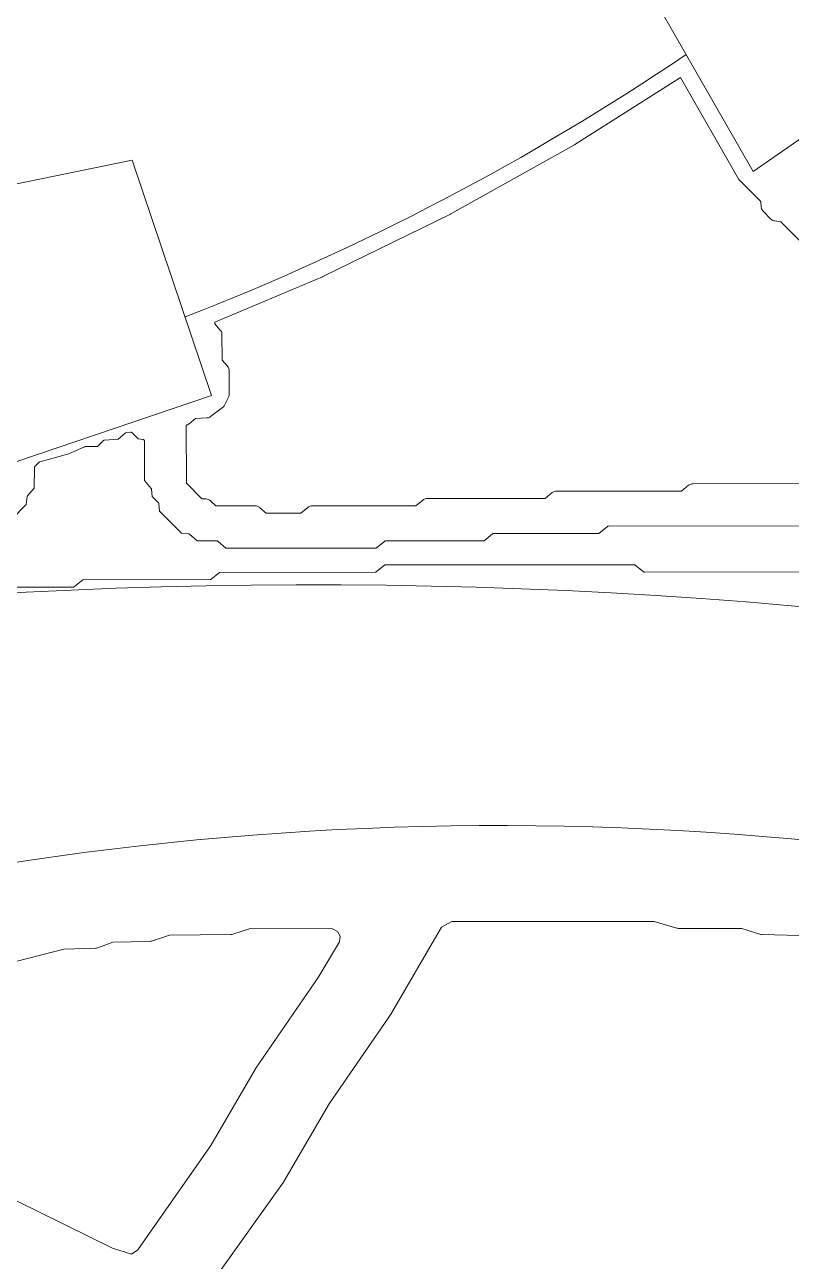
# Model space of a CAD drawing. Header units: inches. Extents: x 36 to 79.5, y 17.3 to 55.9.
# Drawn here: x 56.367 to 59.199, y 30.212 to 34.784 of the extents above; entities that cross this region are included whole.
import ezdxf

# ---------------------------------------------------------------- set-up
doc = ezdxf.new("R2010")
doc.units = ezdxf.units.IN
for name, color, linetype, lineweight in [('01_ORIGINAL_CAD', 7, 'CONTINUOUS', 20), ('02_APPROVED_PDF_OUTLINES', 7, 'CONTINUOUS', 15), ('03_ADDED_AREAS_SAME_COMPOSITION', 7, 'CONTINUOUS', 15)]:
    doc.layers.add(name, color=color, linetype=linetype, lineweight=lineweight)

msp = doc.modelspace()

# ---------------------------------------------------------------- linework, layer by layer
at = {"layer": '01_ORIGINAL_CAD'}
for points in [[(59.9983, 35.3223), (60.235, 35.0586), (61.8312, 36.8162), (61.9333, 37.4176, -0.214593), (63.5216, 35.6018, 0.212382), (64.1876, 33.5175, -0.642649), (62.1657, 32.1496, 0.132984), (51.6147, 31.858, -0.471407), (50.9129, 32.2446)], [(56.9594, 33.703, 0.056142), (58.8111, 34.6734)], [(53.6498, 30.945, -0.14301), (60.2429, 31.6303, -0.286424), (65.3601, 28.4306), (66.4807, 23.8898, -0.272091), (64.8996, 18.9541), (63.6613, 17.5325)]]:
    msp.add_lwpolyline(points, format="xyb", dxfattribs=at)
msp.add_lwpolyline([(58.564, 35.1056), (59.0582, 34.2414), (60.235, 35.0586), (59.5701, 35.7993), (58.564, 35.1056)], dxfattribs=at)
msp.add_lwpolyline([(55.5495, 34.0342), (56.7635, 34.2825), (57.0577, 33.4124), (55.766, 32.9757)], close=True, dxfattribs=at)
at = {"layer": '02_APPROVED_PDF_OUTLINES'}
for points in [[(59.4198, 33.0867), (58.8358, 33.0863), (58.8324, 33.086), (58.829, 33.0853), (58.8258, 33.0842), (58.8227, 33.0826), (58.82, 33.0806), (58.7941, 33.0594), (58.3315, 33.059), (58.3281, 33.0588), (58.3247, 33.0581), (58.3215, 33.0569), (58.3185, 33.0554), (58.3157, 33.0534), (58.2898, 33.0322), (57.8538, 33.0318), (57.8503, 33.0316), (57.847, 33.0309), (57.8437, 33.0297), (57.8407, 33.0282), (57.8379, 33.0262), (57.8121, 33.005), (57.4291, 33.0047), (57.4257, 33.0044), (57.4223, 33.0037), (57.4191, 33.0026), (57.4161, 33.001), (57.4133, 32.999), (57.3874, 32.9778), (57.2591, 32.9777), (57.2363, 32.9979), (57.2339, 32.9998), (57.2313, 33.0014), (57.2286, 33.0026), (57.2257, 33.0035), (57.2227, 33.0041), (57.2197, 33.0042), (57.0737, 33.0044), (57.0539, 33.0232), (57.0511, 33.0255), (57.0481, 33.0273), (57.0448, 33.0287), (57.0413, 33.0296), (57.0378, 33.0301), (57.0215, 33.0308), (56.9645, 33.0882), (56.9641, 33.3033), (56.9657, 33.3036), (56.969, 33.3048), (56.9722, 33.3064), (56.975, 33.3085), (56.9977, 33.3274), (57.0399, 33.3296), (57.0429, 33.3299), (57.0458, 33.3306), (57.0486, 33.3316), (57.0512, 33.333), (57.0537, 33.3347), (57.0983, 33.3686), (57.1012, 33.3711), (57.1036, 33.374), (57.1055, 33.3773), (57.1202, 33.4066), (57.1214, 33.4093), (57.1222, 33.4121), (57.1227, 33.415), (57.1229, 33.4179), (57.1227, 33.5042), (57.1225, 33.5078), (57.1217, 33.5113), (57.1204, 33.5146), (57.1187, 33.5178), (57.1165, 33.5206), (57.0964, 33.5437), (57.0959, 33.6385), (57.0957, 33.642), (57.0949, 33.6455), (57.0936, 33.6488), (57.0919, 33.652), (57.0897, 33.6548), (57.0696, 33.6778), (57.0696, 33.6843), (57.4673, 33.8519), (57.4686, 33.8525), (57.9406, 34.0833), (57.9418, 34.0839), (58.3985, 34.3398), (58.3997, 34.3405), (58.7903, 34.589), (59.0061, 34.2116), (59.008, 34.2089), (59.0101, 34.2064), (59.0866, 34.1295), (59.0884, 34.1096), (59.0889, 34.1062), (59.0899, 34.1029), (59.0913, 34.0998), (59.0932, 34.0969), (59.0954, 34.0943), (59.1238, 34.0652), (59.1263, 34.063), (59.129, 34.0612), (59.1319, 34.0597), (59.135, 34.0586), (59.1382, 34.0579), (59.1608, 34.0547), (59.2326, 33.9827)], [(56.267, 32.9035), (56.3723, 33.0098), (56.3763, 33.0391), (56.3764, 33.0397), (56.3765, 33.0402), (56.3767, 33.0407), (56.377, 33.0413), (56.3773, 33.0418), (56.3777, 33.0422), (56.4024, 33.0706), (56.4025, 33.1457), (56.4026, 33.1462), (56.4027, 33.1468), (56.4028, 33.1474), (56.403, 33.1479), (56.4032, 33.1485), (56.4035, 33.149), (56.4039, 33.1494), (56.4043, 33.1499), (56.4196, 33.1654), (56.4201, 33.1658), (56.4206, 33.1662), (56.4211, 33.1665), (56.4217, 33.1668), (56.4222, 33.167), (56.5299, 33.1974), (56.5879, 33.2229), (56.5884, 33.2232), (56.589, 33.2233), (56.5896, 33.2234), (56.5901, 33.2235), (56.6356, 33.2246), (56.6585, 33.2463), (56.659, 33.2467), (56.6595, 33.247), (56.66, 33.2473), (56.6606, 33.2476), (56.6611, 33.2477), (56.6617, 33.2479), (56.6623, 33.2479), (56.7124, 33.2506), (56.7383, 33.2733), (56.7387, 33.2737), (56.7392, 33.274), (56.7397, 33.2743), (56.7403, 33.2745), (56.7408, 33.2747), (56.7414, 33.2748), (56.7578, 33.2772), (56.7584, 33.2773), (56.759, 33.2773), (56.7596, 33.2772), (56.7602, 33.2771), (56.7608, 33.2769), (56.7614, 33.2766), (56.7619, 33.2763), (56.7624, 33.2759), (56.7629, 33.2755), (56.7859, 33.2527), (56.8038, 33.2504), (56.8044, 33.2503), (56.805, 33.2502), (56.8055, 33.2499), (56.806, 33.2497), (56.8065, 33.2494), (56.8069, 33.249), (56.8074, 33.2486), (56.8078, 33.2482), (56.8081, 33.2477), (56.8084, 33.2472), (56.8086, 33.2467), (56.8088, 33.2462), (56.809, 33.2456), (56.809, 33.2451), (56.8091, 33.2445), (56.8096, 33.0978), (56.8345, 33.0694), (56.8349, 33.0689), (56.8352, 33.0683), (56.8355, 33.0678), (56.8357, 33.0672), (56.8358, 33.0666), (56.8359, 33.0659), (56.8383, 33.0391), (56.8609, 33.0159), (56.8613, 33.0155), (56.8616, 33.015), (56.8619, 33.0145), (56.8622, 33.014), (56.8624, 33.0134), (56.8625, 33.0129), (56.8626, 33.0123), (56.8649, 32.9855), (56.9458, 32.904), (56.9723, 32.9016), (56.9729, 32.9015), (56.9735, 32.9014), (56.9741, 32.9012), (56.9747, 32.9009), (56.9752, 32.9005), (56.9757, 32.9002), (57.0039, 32.8751), (57.078, 32.8749), (57.0786, 32.8749), (57.0792, 32.8748), (57.0798, 32.8746), (57.0804, 32.8744), (57.0809, 32.8741), (57.0815, 32.8738), (57.0819, 32.8734), (57.1101, 32.8484), (57.6661, 32.8485), (57.6972, 32.874), (57.6977, 32.8744), (57.6982, 32.8747), (57.6987, 32.8749), (57.6993, 32.8751), (57.6998, 32.8753), (57.7004, 32.8753), (57.701, 32.8754), (58.0642, 32.8756), (58.0953, 32.9011), (58.0958, 32.9015), (58.0963, 32.9018), (58.0968, 32.902), (58.0974, 32.9022), (58.0979, 32.9024), (58.0985, 32.9025), (58.0991, 32.9025), (58.4889, 32.9028), (58.52, 32.9283), (58.5204, 32.9287), (58.5209, 32.929), (58.5215, 32.9292), (58.522, 32.9294), (58.5226, 32.9295), (58.5232, 32.9296), (58.5238, 32.9297), (59.7057, 32.9306)], [(59.2324, 32.7603), (58.6568, 32.7599), (58.6562, 32.7599), (58.6557, 32.76), (58.6551, 32.7601), (58.6545, 32.7603), (58.654, 32.7606), (58.6535, 32.7609), (58.653, 32.7612), (58.6218, 32.7867), (57.6971, 32.786), (57.666, 32.7605), (57.6655, 32.7601), (57.665, 32.7598), (57.6644, 32.7596), (57.6639, 32.7594), (57.6633, 32.7593), (57.6627, 32.7592), (57.6622, 32.7591), (57.0866, 32.7587), (57.0555, 32.7332), (57.055, 32.7329), (57.0545, 32.7325), (57.054, 32.7323), (57.0534, 32.7321), (57.0529, 32.732), (57.0523, 32.7319), (57.0517, 32.7318), (56.5823, 32.7315), (56.5512, 32.706), (56.5507, 32.7056), (56.5502, 32.7053), (56.5497, 32.7051), (56.5491, 32.7049), (56.5486, 32.7047), (56.548, 32.7047), (56.5474, 32.7046), (56.1046, 32.7043)]]:
    msp.add_lwpolyline(points, dxfattribs=at)
at = {"layer": '03_ADDED_AREAS_SAME_COMPOSITION'}
for points in [[(57.0688, 30.1461), (57.3228, 30.5044), (57.3239, 30.5062), (57.4923, 30.7939), (57.723, 31.1297), (57.724, 31.1313), (57.9074, 31.447), (57.9455, 31.4674), (58.6928, 31.4674), (58.7762, 31.4435), (58.7796, 31.4428), (58.783, 31.4425), (59.0172, 31.4424), (59.0831, 31.4205), (59.0867, 31.4196), (59.0904, 31.4192), (59.2309, 31.4157)], [(56.3343, 31.32), (56.5117, 31.3657), (56.6288, 31.3692), (56.6328, 31.3697), (56.6368, 31.3708), (56.6927, 31.3917), (56.8285, 31.3942), (56.8323, 31.3946), (56.8359, 31.3955), (56.9019, 31.4174), (57.1282, 31.4192), (57.1321, 31.4195), (57.1359, 31.4205), (57.2017, 31.4424), (57.5045, 31.4412), (57.523, 31.4313), (57.5323, 31.414), (57.5302, 31.3924), (57.4518, 31.2609), (57.221, 30.925), (57.2201, 30.9235), (57.0545, 30.64), (56.7854, 30.2536), (56.7611, 30.2374), (56.691, 30.2595), (55.1862, 31.0014)]]:
    msp.add_lwpolyline(points, dxfattribs=at)

doc.saveas('drawing.dxf')
